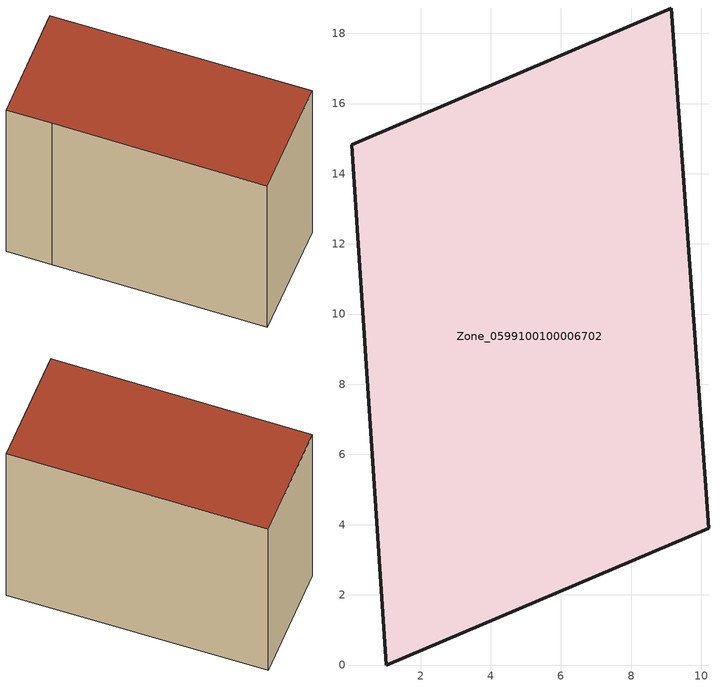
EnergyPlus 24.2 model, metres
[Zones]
Zone_0599100100006702
 floor ground (C_G): 0.03,14.83 9.15,18.72 10.22,3.9 1.02,0 0.2,12.21 z5.01
 wall outside (C_F): 10.22,3.9 9.15,18.72 0.03,14.83 0.2,12.21 1.02,0 10.22,3.9 z5.01:12.77
 roof outside (C_R): 9.15,18.72 0.03,14.83 0.2,12.21 1.02,0 10.22,3.9 z12.77
[BUILDING]
Pand.0599100100006702: North Axis=0; Terrain=City; Loads Convergence Tolerance Value=0.04; Temperature Convergence Tolerance Value=0.4; Solar Distribution=FullExterior; Maximum Number of Warmup Days=25; Minimum Number of Warmup Days=1
[Site:Location]
Rotterdam.The.Hague.AP_ZH_NLD Design_Conditions: Latitude=51.96; Longitude=4.45; Time Zone=1; Elevation=-4.5
[SITE:GROUNDTEMPERATURE:BUILDINGSURFACE]
18, 18, 18, 18, 18, 18, 18, 18, 18, 18, 18, 18
[MATERIAL] Thermal Absorptance=0.9; Solar Absorptance=0.7; Visible Absorptance=0.7
Name | Roughness | Thickness | Conductivity | Density | Specific Heat
G.D.2006-2014 | MediumSmooth | 0.15 | 0.06 | 540 | 1210
F.D.2006-2014 | Rough | 0.3 | 0.12 | 1920 | 840
R.D.2006-2014 | MediumRough | 0.2 | 0.08 | 1500 | 1000
[CONSTRUCTION]
C_G: G.D.2006-2014
C_F: F.D.2006-2014
C_R: R.D.2006-2014
[ZONE]
Zone_0599100100006702: Type=1; Multiplier=1; Ceiling Height=Autocalculate; Volume=Autocalculate; Floor Area=autocalculate; Part of Total Floor Area=Yes
[ZONEINFILTRATION:DESIGNFLOWRATE]
Infil_Zone_0599100100006702: Zone or ZoneList or Space or SpaceList=Zone_0599100100006702; Schedule=AlwaysOn; Design Flow Rate Calculation Method=Flow/Area; Flow Rate per Floor Area=0.0021; Constant Term Coefficient=1; Temperature Term Coefficient=0; Velocity Term Coefficient=0; Velocity Squared Term Coefficient=0
[HVACTEMPLATE:ZONE:IDEALLOADSAIRSYSTEM]
Zone_0599100100006702: Maximum Heating Supply Air Temperature=50; Minimum Cooling Supply Air Temperature=13; Maximum Heating Supply Air Humidity Ratio=0.0156; Minimum Cooling Supply Air Humidity Ratio=0.0077; Heating Limit=NoLimit; Cooling Limit=NoLimit; Dehumidification Control Type=ConstantSensibleHeatRatio; Cooling Sensible Heat Ratio=0.7; Dehumidification Setpoint=60; Humidification Control Type=None; Humidification Setpoint=30; Outdoor Air Method=None; Outdoor Air Flow Rate per Person=0.00944; Outdoor Air Flow Rate per Zone Floor Area=0; Outdoor Air Flow Rate per Zone=0; Demand Controlled Ventilation Type=None; Outdoor Air Economizer Type=NoEconomizer; Heat Recovery Type=None; Sensible Heat Recovery Effectiveness=0.7; Latent Heat Recovery Effectiveness=0.65
[ZONECONTROL:THERMOSTAT]
ThermostatControl_Zone_0599100100006702: Zone or ZoneList=Zone_0599100100006702; Control Type Schedule=DualSetpointControlType; Control 1=Thermostat_Zone_0599100100006702; Temperature Difference Between Cutout And Setpoint=0
[THERMOSTATSETPOINT:DUALSETPOINT]
Thermostat_Zone_0599100100006702: Heating Setpoint Temperature Schedule=HeatingSetpoint_Zone_0599100100006702; Cooling Setpoint Temperature Schedule=CoolingSetpoint_Zone_0599100100006702
[SCHEDULE:COMPACT]
HeatingSetpoint_Zone_0599100100006702: Through: 12/31, For: AllDays, Until: 24:00, 21
CoolingSetpoint_Zone_0599100100006702: Through: 12/31, For: AllDays, Until: 24:00, 24
DualSetpointControlType: Through: 12/31, For: AllDays, Until: 24:00, 4
AlwaysOn: Through: 12/31, For: AllDays, Until: 24:00, 1
